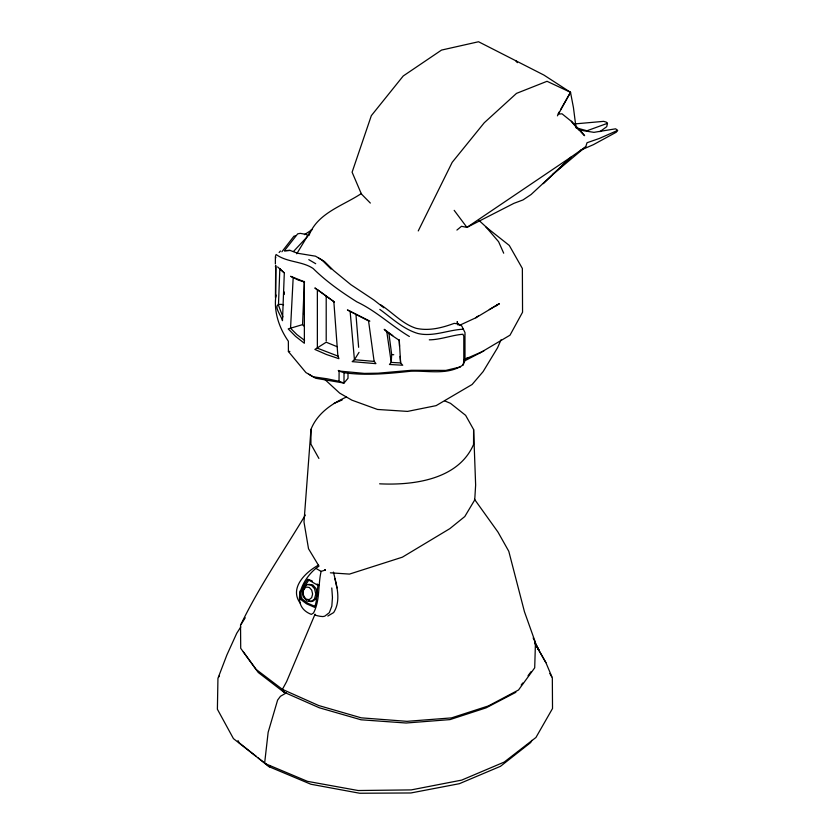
<?xml version="1.0" encoding="UTF-8"?>
<svg xmlns="http://www.w3.org/2000/svg" width="835" height="835" viewBox="0 0 835 835"><rect width="100%" height="100%" fill="white"/><g stroke="black" fill="none" stroke-linecap="round" stroke-linejoin="round"><path stroke-width="1.25" d="M275.383 263.964L275.383 257.222M464.991 334.25L464.991 332.58L461.797 326.026L458.478 324.011L454.188 323.364C442.112 327.821 429.023 331.203 416.154 328.312C402.46 323.959 392.669 312.593 380.844 304.911M348.007 373.141L347.997 378.307L343.989 383.077L315.682 378.265L305.923 372.567L288.409 351.535L288.357 341.223C279.057 327.873 273.483 311.34 276.009 295.005M346.515 397.011C331.579 403.639 317.154 413.659 310.975 429.367L310.912 444.147L318.897 458.425M339.532 371.231L344.03 372.723L343.989 383.077L339.02 381.271L326.976 378.766L313.104 376.783M444.679 400.883L450.493 403.336L465.627 415.339L473.612 429.555L473.549 444.512C458.332 479.655 413.45 485.469 379.622 483.82M275.665 297.166L275.915 265.854M279.84 268.588L278.462 305.192L282.908 316.924M283.556 304.723C270.216 302.061 280.81 314.628 282.48 320.671L284.317 272.857L277.606 266.918M284.224 294.473L284.317 291.999M303.554 314.158L304.097 300.558M304.19 326.234L302.583 324.617L304.337 281.416M388.859 332.998L391.678 354.572L391.25 362.411L389.434 364.477L402.71 365.229L400.623 362.954L400.08 356.399M310.975 429.367L303.992 522.032L308.522 548.752L318.688 565.639M307.624 579.396L317.947 585.356L316.162 601.701L314.764 607.4L306.476 603.788L299.995 598.872L300.725 592.798L303.512 585.867L307.624 579.396L309.127 579.584L305.036 585.919L302.291 592.568L301.571 598.497L307.864 603.308L314.816 606.314M275.675 266.866L275.435 297.5M386.782 331.725L391.25 362.411L400.623 362.954L399.266 340.148M299.588 597.589L300.443 590.491L299.546 597.693M325.201 570.075L321.12 571.391C317.864 585.095 320.233 600.271 313.501 613.005L311.351 614.383C288.012 605.448 303.742 575.837 318.907 566.245L318.699 566.245M483.789 351.003L464.177 359.499M575.012 123.893L603.642 121.357L606.241 122.108L607.483 123.309L606.721 126.69L599.958 131.638M275.383 266.636L275.696 265.561M374.184 361.2L375.927 363.663L352.203 361.639L354.426 359.718L359.04 352.339M456.912 230.063L461.515 226.306L466.922 227.391L513.901 203.343L523.002 199.93L531.112 194.503L552.519 174.609L585.732 146.762L587.036 142.733L599.363 138.453L617.608 130.396L615.656 128.809L593.935 132.347L578.697 129.968L570.754 120.856L562.018 113.8L558.218 114.134M462.851 365.145L463.801 361.993L463.801 336.181L462.861 334.24C451.704 335.2 440.755 339.678 429.305 339.845M344.03 372.723C366.241 375.802 388.536 373.61 410.684 371.231C428.167 370.458 448.051 375.531 463.279 364.78L464.991 360.198M218.363 677.237L226.89 654.964L236.754 633.243L240.804 626.928M350.136 311.455L354.426 359.718L374.122 361.398L368.527 320.703M308.96 235.501C317.519 212.915 343.091 205.754 361.524 193.428M315.056 614.153L286.624 681.59L282.407 689.366L283.817 692.121L319.283 707.767L361.054 719.791L406.081 723.016L450.013 719.603L486.116 707.84L515.884 692.298M501.052 339.793L497.545 347.788L483.11 371.617L472.109 384.497L436.11 405.643L407.553 411.404L377.493 409.453L351.89 400.163L339.678 393.118L324.084 378.787M240.887 624.528C259.267 586.327 283.545 551.361 305.328 515.07M557.436 115.846L570.514 92.32L543.909 75.067L478.538 41.75L441.527 50.079L403.221 75.985L371.335 115.647L352.099 172.208L361.419 194.023L370.343 203.072M617.608 130.396L616.324 132.191L593.341 144.695L580.283 150.373M531.926 740.342L530.653 742.576L500.489 766.311L459.354 783.7L410.893 792.968L359.708 793.25L310.85 784.232L269.329 766.812L233.435 738.62L217.392 709.239L217.945 678.312L219.24 676.058M558.229 113.737L559.523 111.483M560.817 109.228L570.514 92.32L547.04 81.298L516.51 93.374L484.248 122.766L452.184 162.334L418.252 230.93M296.738 253.798L311.434 229.552M245.239 617.754L240.543 625.238L240.71 648.304L256.063 669.367L282.407 689.366L318.719 705.544L361.231 717.839L406.979 721.336L451.516 717.891L488.329 705.951L518.514 690.002L534.703 667.823L535.454 642.585L533.137 637.94M521.197 685.076L522.71 683.009M528.023 675.786L531.06 671.653M281.875 251.773L293.983 236.159L295.465 235.887M285.038 249.947L297.667 233.852L300.245 233.362L305.735 234.322L308.303 235.783M293.45 251.512L307.082 236.931M279.109 252.483L280.456 251.011M338.039 355.887L338.927 358.695L326.401 354.489L314.868 349.437L326.203 342.214L337.319 346.776M333.833 301.498L337.872 356.065L317.363 348.164L317.363 289.849L314.868 287.95L334.438 302.061L317.582 289.703M543.355 183.658L571.432 156.803L585.732 146.762M552.519 174.609L571.432 156.803L466.922 227.391L454.177 210.347M339.02 381.271L339.114 371.043L364.352 373.402L378.151 373.193L411.227 370.302L445.88 370.406L460.555 366.889M495.322 306.309L499.309 303.669L475.835 317.791M304.42 234.645L312.05 229.75M318.594 565.076C305.725 571.944 289.067 587.923 300.078 602.985M327.811 616.053L333.656 612.566C341.442 600.386 336.547 585.043 333.416 572.09M476.305 317.206L478.465 315.933M489.3 309.566L499.059 303.825M284.495 691.724L283.817 692.121L258.255 672.488L243.267 651.801M286.363 692.873L280.445 696.286L277.606 700.095L268.15 732.295L264.611 763.347L307.426 781.341L358.142 790.526L411.237 789.9L461.692 780.109L504.215 762.084L535.945 737.472L552.519 708.508L552.332 677.905L549.816 673.438M270.394 766.196L269.329 766.812L258.286 758.013M464.114 361.148L479.916 352.965M480.104 352.871L510.008 335.179L522.553 312.227L522.366 268.473L509.287 245.438L485.97 227.005M304.598 282.073L298.314 280.069L290.601 276.312L304.368 281.781L304.368 343.268L295.548 336.359L288.211 328.896L302.583 324.617M304.598 340.388L296.905 334.595L290.549 328.249L293.179 277.606M459.166 325.483L476.023 317.697M464.897 359.05L468.466 357.516M334.083 403.378L342.141 399.986M607.483 123.309L586.963 130.771L576.025 127.765L573.457 107.673L570.514 92.32M299.995 598.872L301.571 598.497M317.947 585.356L318.928 585.241L317.091 584.009M288.409 351.535L289.87 351.41M290.027 250.396L284.474 250.75L290.027 250.396L297.511 253.235L315.526 256.188L321.809 259.883L331.088 269.068M330.389 572.81L349.489 574.094L402.355 557.185L449.835 528.649L464.803 516.531L474.729 499.935L475.637 485.01L473.612 429.555M391.678 354.572L393.755 354.739M463.362 329.209C448.353 329.783 433.386 337.1 417.959 333.509C403.315 329.188 391.939 318.208 379.821 309.399M308.72 584.333L312.77 584.897L316.027 588.508L317.342 593.758L315.964 598.705L312.676 601.398L308.626 600.835M314.889 614.915C313.762 614.842 322.926 617.587 324.752 616.167L329.334 612.671L331.829 606.147L332.445 597.505L331.787 587.965M369.874 321.131L347.423 309.942L368.454 320.89M321.12 571.391L316.058 568.468M310.192 580.074L312.342 581.077M315.703 263.703L308.793 259.643M318.448 257.984L324.45 261.512L333.593 270.53L350.867 284.672L373.913 300.005L383.808 307.76M308.773 374.205L312.196 376.251M409.369 336.495C391.344 325.671 376.032 310.881 356.879 301.863C341.338 292.062 326.203 281.416 313.104 268.463C301.999 261.011 287.104 262.524 276.103 254.498L275.393 256.46L275.874 257.754M399.276 340.346L386.751 331.923L384.194 329.314L392.774 335.607M339.114 371.043L338.279 370.437L338.895 371.22M283.994 272.659L279.516 268.63M256.282 756.416L239.217 742.816L237.975 740.561M478.977 220.409L485.5 226.41L498.61 241.722L503.693 253.193M579.469 130.218L584.615 135.677L571.495 121.179M515.759 60.704L517.345 62.677M474.468 499.257L497.984 532.093L508.786 551.288L524.443 611.711L535.204 641.906M534.64 642.814L545.902 662.625L551.862 676.788M534.588 642.741L545.902 662.625M534.661 641.979L538.763 650.016L534.776 642.157M535.078 642.752L539.107 650.611M334.929 578.77L336.943 587.903M457.705 324.178L457.215 321.621L457.841 324.898M358.632 347.297L355.95 314.471M399.193 340.043L399.516 346.327M465.011 359.509L464.97 334.95M326.203 295.559L326.203 340.91M325.034 569.794L325.368 570.368L325.034 569.794M303.971 587.266L302.688 592.192L303.909 597.463L307.165 601.064L311.215 601.638L314.513 598.946L315.787 594.019L314.565 588.748L311.309 585.137L307.27 584.573L303.971 587.266M303.898 589.03L302.948 592.662L303.856 596.555L306.257 599.217L309.242 599.634L311.674 597.651L312.614 594.019L311.716 590.126L309.315 587.464L306.33 587.047L303.898 589.03"/></g></svg>
